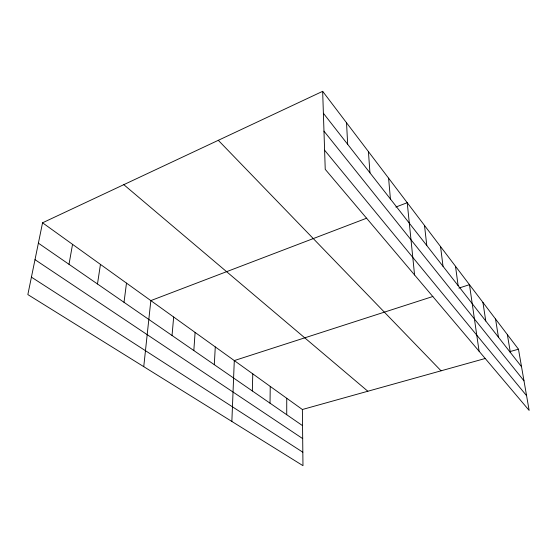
<?xml version="1.0" encoding="UTF-8"?>
<svg xmlns="http://www.w3.org/2000/svg" width="557" height="557" viewBox="0 0 557 557"><rect width="100%" height="100%" fill="white"/><g stroke="black" fill="none" stroke-linecap="round" stroke-linejoin="round"><path stroke-width="0.84" d="M286.73 414.728L286.744 398.276M270.02 403.184L270.236 386.412M252.335 390.965L252.781 373.865M231.858 421.454L234.295 360.581L432.886 296.484M214.306 364.689L215.28 346.914M193.822 350.541L195.103 332.418M172.036 335.488L173.666 317.01M143.748 366.659L150.843 300.606L366.708 218.177M124.023 302.319L126.488 283.109M97.482 283.986L100.448 264.394M69.012 264.317L72.542 244.342M42.555 222.793L27.85 294.59L302.973 465.673L302.374 409.506L42.555 222.793L322.663 91.327L518.47 349.211L529.15 410.418L325.232 169.335L322.663 91.327M395.853 207.051L407.23 202.706L414.575 274.97M458.891 288.094L469.474 284.676L479.09 351.237M302.374 409.506L485.265 358.478M509.342 351.759L518.47 349.211M31.422 277.142L302.834 452.214M35.007 259.666L302.688 438.61M38.384 243.158L302.548 425.652M123.8 184.659L367.843 391.244M218.302 140.308L441.06 370.809M324.599 150.202L526.581 395.693M323.972 131.146L523.991 380.842M323.387 113.259L521.526 366.736M507.35 334.569L510.358 352.442M495.528 319.001L498.459 337.229M482.926 302.402L485.774 320.999M455.501 266.281L458.126 285.623M440.552 246.591L443.024 266.309M424.504 225.453L426.794 245.546M388.598 178.163L390.422 199.023M368.428 151.595L369.952 172.83M346.524 122.756L347.686 144.347"/></g></svg>
